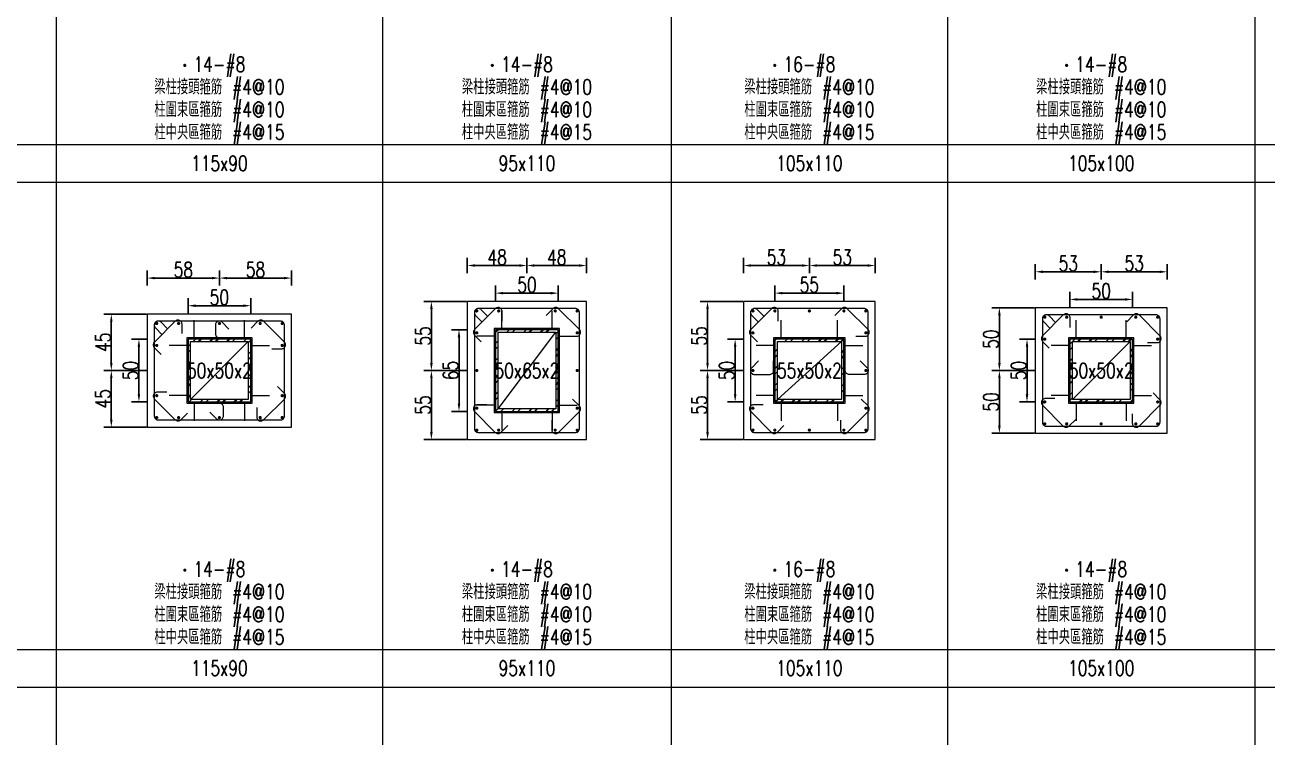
# Model space of a CAD drawing. Header units: millimetres. Extents: x 0 to 3905, y 0 to 8880.
# Drawn here: x 1935 to 2925, y 7196 to 7763 of the extents above; entities that cross this region are included whole.
import ezdxf
from ezdxf.enums import TextEntityAlignment as Align

# ---------------------------------------------------------------- set-up
doc = ezdxf.new("R2010")
doc.units = ezdxf.units.MM
doc.layers.get('DEFPOINTS').update_dxf_attribs({"color": 3})
for name, color, linetype in [('Hatch線', 6, 'Continuous'), ('主筋斷面', 2, 'Continuous'), ('文字-主筋根數', 7, 'Continuous'), ('文字-剪力筋 中央區', 7, 'Continuous'), ('文字-剪力筋-BC', 7, 'Continuous'), ('文字-剪力筋-圍束區', 7, 'Continuous'), ('文字-斷面尺寸', 7, 'Continuous'), ('文字-輔助字', 7, 'Continuous'), ('柱斷面線', 4, 'Continuous'), ('標註字', 4, 'Continuous'), ('箍筋線', 1, 'Continuous'), ('網格線', 7, 'Continuous'), ('鋼柱', 11, 'Continuous')]:
    doc.layers.add(name, color=color, linetype=linetype)
doc.styles.add('note', font='txt.shx', dxfattribs={"width": 0.75, "height": 12})
doc.styles.add('txt', font='txt.shx', dxfattribs={"height": 0.2, "bigfont": 'chineset.shx'})
doc.dimstyles.new('RCAD_DIM', dxfattribs={"dimtxt": 12, "dimasz": 6, "dimexe": 6, "dimexo": 0.625, "dimtad": 1, "dimdec": 0, "dimdsep": 46, "dimtxsty": 'note', "dimcen": 2.5, "dimclrd": 256, "dimclre": 256, "dimclrt": 256, "dimadec": 0, "dimazin": 0, "dimtfac": 1, "dimtmove": 0, "dimatfit": 3, "dimfxl": 0, "dimtolj": 1, "dimarcsym": 0})

# ---------------------------------------------------------------- blocks, each defined once
blk = doc.blocks.new('*D1182')
at = {"layer": 'DEFPOINTS', "color": 0}
for p in [(2065, 7533), (2115, 7539.625), (2115, 7533)]:
    blk.add_point(p, dxfattribs=at)
at = {"layer": '標註字', "lineweight": -2}
for p, q in [((2065, 7533.625), (2065, 7545.625)), ((2115, 7533.625), (2115, 7545.625)), ((2071, 7539.625), (2109, 7539.625))]:
    blk.add_line(p, q, dxfattribs=at)
at = {"layer": '標註字'}
for points in [[(2071, 7540.625), (2071, 7538.625), (2065, 7539.625)], [(2109, 7538.625), (2109, 7540.625), (2115, 7539.625)]]:
    blk.add_solid(points, dxfattribs=at)
at = {"layer": '標註字', "insert": (2090, 7546.25), "char_height": 12, "attachment_point": 5, "style": 'note'}
blk.add_mtext('\\A1;50', dxfattribs=at)
blk = doc.blocks.new('*D1183')
at = {"layer": 'DEFPOINTS', "color": 0}
for p in [(2025.875, 7513), (2032.5, 7513), (2032.5, 7463)]:
    blk.add_point(p, dxfattribs=at)
at = {"layer": '標註字', "lineweight": -2}
for p, q in [((2031.875, 7513), (2019.875, 7513)), ((2025.875, 7469), (2025.875, 7507)), ((2031.875, 7463), (2019.875, 7463))]:
    blk.add_line(p, q, dxfattribs=at)
at = {"layer": '標註字'}
for points in [[(2026.875, 7507), (2024.875, 7507), (2025.875, 7513)], [(2024.875, 7469), (2026.875, 7469), (2025.875, 7463)]]:
    blk.add_solid(points, dxfattribs=at)
at = {"layer": '標註字', "insert": (2019.25, 7488), "char_height": 12, "attachment_point": 5, "rotation": 90, "style": 'note'}
blk.add_mtext('\\A1;50', dxfattribs=at)
blk = doc.blocks.new('*D1184')
at = {"layer": 'DEFPOINTS', "color": 0}
for p in [(2090, 7561.625), (2032.5, 7555), (2090, 7555)]:
    blk.add_point(p, dxfattribs=at)
at = {"layer": '標註字', "lineweight": -2}
for p, q in [((2032.5, 7555.625), (2032.5, 7567.625)), ((2038.5, 7561.625), (2084, 7561.625)), ((2090, 7555.625), (2090, 7567.625))]:
    blk.add_line(p, q, dxfattribs=at)
at = {"layer": '標註字'}
for points in [[(2038.5, 7562.625), (2038.5, 7560.625), (2032.5, 7561.625)], [(2084, 7560.625), (2084, 7562.625), (2090, 7561.625)]]:
    blk.add_solid(points, dxfattribs=at)
at = {"layer": '標註字', "insert": (2061.25, 7568.25), "char_height": 12, "attachment_point": 5, "style": 'note'}
blk.add_mtext('\\A1;58', dxfattribs=at)
blk = doc.blocks.new('*D1185')
at = {"layer": 'DEFPOINTS', "color": 0}
for p in [(2147.5, 7561.625), (2090, 7555), (2147.5, 7555)]:
    blk.add_point(p, dxfattribs=at)
at = {"layer": '標註字', "lineweight": -2}
for p, q in [((2090, 7555.625), (2090, 7567.625)), ((2096, 7561.625), (2141.5, 7561.625)), ((2147.5, 7555.625), (2147.5, 7567.625))]:
    blk.add_line(p, q, dxfattribs=at)
at = {"layer": '標註字'}
for points in [[(2096, 7562.625), (2096, 7560.625), (2090, 7561.625)], [(2141.5, 7560.625), (2141.5, 7562.625), (2147.5, 7561.625)]]:
    blk.add_solid(points, dxfattribs=at)
at = {"layer": '標註字', "insert": (2118.75, 7568.25), "char_height": 12, "attachment_point": 5, "style": 'note'}
blk.add_mtext('\\A1;58', dxfattribs=at)
blk = doc.blocks.new('*D1186')
at = {"layer": 'DEFPOINTS', "color": 0}
for p in [(2003.875, 7488), (2032.5, 7488), (2032.5, 7443)]:
    blk.add_point(p, dxfattribs=at)
at = {"layer": '標註字', "lineweight": -2}
for p, q in [((2031.875, 7488), (1997.875, 7488)), ((2003.875, 7449), (2003.875, 7482)), ((2031.875, 7443), (1997.875, 7443))]:
    blk.add_line(p, q, dxfattribs=at)
at = {"layer": '標註字'}
for points in [[(2004.875, 7482), (2002.875, 7482), (2003.875, 7488)], [(2002.875, 7449), (2004.875, 7449), (2003.875, 7443)]]:
    blk.add_solid(points, dxfattribs=at)
at = {"layer": '標註字', "insert": (1997.25, 7465.5), "char_height": 12, "attachment_point": 5, "rotation": 90, "style": 'note'}
blk.add_mtext('\\A1;45', dxfattribs=at)
blk = doc.blocks.new('*D1187')
at = {"layer": 'DEFPOINTS', "color": 0}
for p in [(2003.875, 7533), (2032.5, 7533), (2032.5, 7488)]:
    blk.add_point(p, dxfattribs=at)
at = {"layer": '標註字', "lineweight": -2}
for p, q in [((2031.875, 7533), (1997.875, 7533)), ((2003.875, 7494), (2003.875, 7527)), ((2031.875, 7488), (1997.875, 7488))]:
    blk.add_line(p, q, dxfattribs=at)
at = {"layer": '標註字'}
for points in [[(2004.875, 7527), (2002.875, 7527), (2003.875, 7533)], [(2002.875, 7494), (2004.875, 7494), (2003.875, 7488)]]:
    blk.add_solid(points, dxfattribs=at)
at = {"layer": '標註字', "insert": (1997.25, 7510.5), "char_height": 12, "attachment_point": 5, "rotation": 90, "style": 'note'}
blk.add_mtext('\\A1;45', dxfattribs=at)
blk = doc.blocks.new('Circle_Filled')
at = {"const_width": 0.5}
blk.add_lwpolyline([(-0.25, 0, 1), (0.25, 0, 1)], format="xyb", close=True, dxfattribs=at)
blk = doc.blocks.new('*D1314')
at = {"layer": 'DEFPOINTS', "color": 0}
for p in [(2310, 7543), (2360, 7549.625), (2360, 7543)]:
    blk.add_point(p, dxfattribs=at)
at = {"layer": '標註字', "lineweight": -2}
for p, q in [((2310, 7543.625), (2310, 7555.625)), ((2360, 7543.625), (2360, 7555.625)), ((2316, 7549.625), (2354, 7549.625))]:
    blk.add_line(p, q, dxfattribs=at)
at = {"layer": '標註字'}
for points in [[(2316, 7550.625), (2316, 7548.625), (2310, 7549.625)], [(2354, 7548.625), (2354, 7550.625), (2360, 7549.625)]]:
    blk.add_solid(points, dxfattribs=at)
at = {"layer": '標註字', "insert": (2335, 7556.25), "char_height": 12, "attachment_point": 5, "style": 'note'}
blk.add_mtext('\\A1;50', dxfattribs=at)
blk = doc.blocks.new('*D1315')
at = {"layer": 'DEFPOINTS', "color": 0}
for p in [(2280.875, 7520.5), (2287.5, 7520.5), (2287.5, 7455.5)]:
    blk.add_point(p, dxfattribs=at)
at = {"layer": '標註字', "lineweight": -2}
for p, q in [((2286.875, 7520.5), (2274.875, 7520.5)), ((2280.875, 7461.5), (2280.875, 7514.5)), ((2286.875, 7455.5), (2274.875, 7455.5))]:
    blk.add_line(p, q, dxfattribs=at)
at = {"layer": '標註字'}
for points in [[(2281.875, 7514.5), (2279.875, 7514.5), (2280.875, 7520.5)], [(2279.875, 7461.5), (2281.875, 7461.5), (2280.875, 7455.5)]]:
    blk.add_solid(points, dxfattribs=at)
at = {"layer": '標註字', "insert": (2274.25, 7488), "char_height": 12, "attachment_point": 5, "rotation": 90, "style": 'note'}
blk.add_mtext('\\A1;65', dxfattribs=at)
blk = doc.blocks.new('*D1316')
at = {"layer": 'DEFPOINTS', "color": 0}
for p in [(2335, 7571.625), (2287.5, 7565), (2335, 7565)]:
    blk.add_point(p, dxfattribs=at)
at = {"layer": '標註字', "lineweight": -2}
for p, q in [((2287.5, 7565.625), (2287.5, 7577.625)), ((2293.5, 7571.625), (2329, 7571.625)), ((2335, 7565.625), (2335, 7577.625))]:
    blk.add_line(p, q, dxfattribs=at)
at = {"layer": '標註字'}
for points in [[(2293.5, 7572.625), (2293.5, 7570.625), (2287.5, 7571.625)], [(2329, 7570.625), (2329, 7572.625), (2335, 7571.625)]]:
    blk.add_solid(points, dxfattribs=at)
at = {"layer": '標註字', "insert": (2311.25, 7578.25), "char_height": 12, "attachment_point": 5, "style": 'note'}
blk.add_mtext('\\A1;48', dxfattribs=at)
blk = doc.blocks.new('*D1317')
at = {"layer": 'DEFPOINTS', "color": 0}
for p in [(2382.5, 7571.625), (2335, 7565), (2382.5, 7565)]:
    blk.add_point(p, dxfattribs=at)
at = {"layer": '標註字', "lineweight": -2}
for p, q in [((2335, 7565.625), (2335, 7577.625)), ((2341, 7571.625), (2376.5, 7571.625)), ((2382.5, 7565.625), (2382.5, 7577.625))]:
    blk.add_line(p, q, dxfattribs=at)
at = {"layer": '標註字'}
for points in [[(2341, 7572.625), (2341, 7570.625), (2335, 7571.625)], [(2376.5, 7570.625), (2376.5, 7572.625), (2382.5, 7571.625)]]:
    blk.add_solid(points, dxfattribs=at)
at = {"layer": '標註字', "insert": (2358.75, 7578.25), "char_height": 12, "attachment_point": 5, "style": 'note'}
blk.add_mtext('\\A1;48', dxfattribs=at)
blk = doc.blocks.new('*D1318')
at = {"layer": 'DEFPOINTS', "color": 0}
for p in [(2258.875, 7488), (2287.5, 7488), (2287.5, 7433)]:
    blk.add_point(p, dxfattribs=at)
at = {"layer": '標註字', "lineweight": -2}
for p, q in [((2286.875, 7488), (2252.875, 7488)), ((2258.875, 7439), (2258.875, 7482)), ((2286.875, 7433), (2252.875, 7433))]:
    blk.add_line(p, q, dxfattribs=at)
at = {"layer": '標註字'}
for points in [[(2259.875, 7482), (2257.875, 7482), (2258.875, 7488)], [(2257.875, 7439), (2259.875, 7439), (2258.875, 7433)]]:
    blk.add_solid(points, dxfattribs=at)
at = {"layer": '標註字', "insert": (2252.25, 7460.5), "char_height": 12, "attachment_point": 5, "rotation": 90, "style": 'note'}
blk.add_mtext('\\A1;55', dxfattribs=at)
blk = doc.blocks.new('*D1319')
at = {"layer": 'DEFPOINTS', "color": 0}
for p in [(2258.875, 7543), (2287.5, 7543), (2287.5, 7488)]:
    blk.add_point(p, dxfattribs=at)
at = {"layer": '標註字', "lineweight": -2}
for p, q in [((2286.875, 7543), (2252.875, 7543)), ((2258.875, 7494), (2258.875, 7537)), ((2286.875, 7488), (2252.875, 7488))]:
    blk.add_line(p, q, dxfattribs=at)
at = {"layer": '標註字'}
for points in [[(2259.875, 7537), (2257.875, 7537), (2258.875, 7543)], [(2257.875, 7494), (2259.875, 7494), (2258.875, 7488)]]:
    blk.add_solid(points, dxfattribs=at)
at = {"layer": '標註字', "insert": (2252.25, 7515.5), "char_height": 12, "attachment_point": 5, "rotation": 90, "style": 'note'}
blk.add_mtext('\\A1;55', dxfattribs=at)
blk = doc.blocks.new('*D1446')
at = {"layer": 'DEFPOINTS', "color": 0}
for p in [(2532.5, 7543), (2587.5, 7549.625), (2587.5, 7543)]:
    blk.add_point(p, dxfattribs=at)
at = {"layer": '標註字', "lineweight": -2}
for p, q in [((2532.5, 7543.625), (2532.5, 7555.625)), ((2587.5, 7543.625), (2587.5, 7555.625)), ((2538.5, 7549.625), (2581.5, 7549.625))]:
    blk.add_line(p, q, dxfattribs=at)
at = {"layer": '標註字'}
for points in [[(2538.5, 7550.625), (2538.5, 7548.625), (2532.5, 7549.625)], [(2581.5, 7548.625), (2581.5, 7550.625), (2587.5, 7549.625)]]:
    blk.add_solid(points, dxfattribs=at)
at = {"layer": '標註字', "insert": (2560, 7556.25), "char_height": 12, "attachment_point": 5, "style": 'note'}
blk.add_mtext('\\A1;55', dxfattribs=at)
blk = doc.blocks.new('*D1447')
at = {"layer": 'DEFPOINTS', "color": 0}
for p in [(2500.875, 7513), (2507.5, 7513), (2507.5, 7463)]:
    blk.add_point(p, dxfattribs=at)
at = {"layer": '標註字', "lineweight": -2}
for p, q in [((2506.875, 7513), (2494.875, 7513)), ((2500.875, 7469), (2500.875, 7507)), ((2506.875, 7463), (2494.875, 7463))]:
    blk.add_line(p, q, dxfattribs=at)
at = {"layer": '標註字'}
for points in [[(2501.875, 7507), (2499.875, 7507), (2500.875, 7513)], [(2499.875, 7469), (2501.875, 7469), (2500.875, 7463)]]:
    blk.add_solid(points, dxfattribs=at)
at = {"layer": '標註字', "insert": (2494.25, 7488), "char_height": 12, "attachment_point": 5, "rotation": 90, "style": 'note'}
blk.add_mtext('\\A1;50', dxfattribs=at)
blk = doc.blocks.new('*D1448')
at = {"layer": 'DEFPOINTS', "color": 0}
for p in [(2560, 7571.625), (2507.5, 7565), (2560, 7565)]:
    blk.add_point(p, dxfattribs=at)
at = {"layer": '標註字', "lineweight": -2}
for p, q in [((2507.5, 7565.625), (2507.5, 7577.625)), ((2513.5, 7571.625), (2554, 7571.625)), ((2560, 7565.625), (2560, 7577.625))]:
    blk.add_line(p, q, dxfattribs=at)
at = {"layer": '標註字'}
for points in [[(2513.5, 7572.625), (2513.5, 7570.625), (2507.5, 7571.625)], [(2554, 7570.625), (2554, 7572.625), (2560, 7571.625)]]:
    blk.add_solid(points, dxfattribs=at)
at = {"layer": '標註字', "insert": (2533.75, 7578.25), "char_height": 12, "attachment_point": 5, "style": 'note'}
blk.add_mtext('\\A1;53', dxfattribs=at)
blk = doc.blocks.new('*D1449')
at = {"layer": 'DEFPOINTS', "color": 0}
for p in [(2612.5, 7571.625), (2560, 7565), (2612.5, 7565)]:
    blk.add_point(p, dxfattribs=at)
at = {"layer": '標註字', "lineweight": -2}
for p, q in [((2560, 7565.625), (2560, 7577.625)), ((2566, 7571.625), (2606.5, 7571.625)), ((2612.5, 7565.625), (2612.5, 7577.625))]:
    blk.add_line(p, q, dxfattribs=at)
at = {"layer": '標註字'}
for points in [[(2566, 7572.625), (2566, 7570.625), (2560, 7571.625)], [(2606.5, 7570.625), (2606.5, 7572.625), (2612.5, 7571.625)]]:
    blk.add_solid(points, dxfattribs=at)
at = {"layer": '標註字', "insert": (2586.25, 7578.25), "char_height": 12, "attachment_point": 5, "style": 'note'}
blk.add_mtext('\\A1;53', dxfattribs=at)
blk = doc.blocks.new('*D1450')
at = {"layer": 'DEFPOINTS', "color": 0}
for p in [(2478.875, 7488), (2507.5, 7488), (2507.5, 7433)]:
    blk.add_point(p, dxfattribs=at)
at = {"layer": '標註字', "lineweight": -2}
for p, q in [((2506.875, 7488), (2472.875, 7488)), ((2478.875, 7439), (2478.875, 7482)), ((2506.875, 7433), (2472.875, 7433))]:
    blk.add_line(p, q, dxfattribs=at)
at = {"layer": '標註字'}
for points in [[(2479.875, 7482), (2477.875, 7482), (2478.875, 7488)], [(2477.875, 7439), (2479.875, 7439), (2478.875, 7433)]]:
    blk.add_solid(points, dxfattribs=at)
at = {"layer": '標註字', "insert": (2472.25, 7460.5), "char_height": 12, "attachment_point": 5, "rotation": 90, "style": 'note'}
blk.add_mtext('\\A1;55', dxfattribs=at)
blk = doc.blocks.new('*D1451')
at = {"layer": 'DEFPOINTS', "color": 0}
for p in [(2478.875, 7543), (2507.5, 7543), (2507.5, 7488)]:
    blk.add_point(p, dxfattribs=at)
at = {"layer": '標註字', "lineweight": -2}
for p, q in [((2506.875, 7543), (2472.875, 7543)), ((2478.875, 7494), (2478.875, 7537)), ((2506.875, 7488), (2472.875, 7488))]:
    blk.add_line(p, q, dxfattribs=at)
at = {"layer": '標註字'}
for points in [[(2479.875, 7537), (2477.875, 7537), (2478.875, 7543)], [(2477.875, 7494), (2479.875, 7494), (2478.875, 7488)]]:
    blk.add_solid(points, dxfattribs=at)
at = {"layer": '標註字', "insert": (2472.25, 7515.5), "char_height": 12, "attachment_point": 5, "rotation": 90, "style": 'note'}
blk.add_mtext('\\A1;55', dxfattribs=at)
blk = doc.blocks.new('*D1578')
at = {"layer": 'DEFPOINTS', "color": 0}
for p in [(2817.5, 7544.625), (2767.5, 7538), (2817.5, 7538)]:
    blk.add_point(p, dxfattribs=at)
at = {"layer": '標註字', "lineweight": -2}
for p, q in [((2767.5, 7538.625), (2767.5, 7550.625)), ((2773.5, 7544.625), (2811.5, 7544.625)), ((2817.5, 7538.625), (2817.5, 7550.625))]:
    blk.add_line(p, q, dxfattribs=at)
at = {"layer": '標註字'}
for points in [[(2773.5, 7545.625), (2773.5, 7543.625), (2767.5, 7544.625)], [(2811.5, 7543.625), (2811.5, 7545.625), (2817.5, 7544.625)]]:
    blk.add_solid(points, dxfattribs=at)
at = {"layer": '標註字', "insert": (2792.5, 7551.25), "char_height": 12, "attachment_point": 5, "style": 'note'}
blk.add_mtext('\\A1;50', dxfattribs=at)
blk = doc.blocks.new('*D1579')
at = {"layer": 'DEFPOINTS', "color": 0}
for p in [(2733.375, 7513), (2740, 7513), (2740, 7463)]:
    blk.add_point(p, dxfattribs=at)
at = {"layer": '標註字', "lineweight": -2}
for p, q in [((2739.375, 7513), (2727.375, 7513)), ((2733.375, 7469), (2733.375, 7507)), ((2739.375, 7463), (2727.375, 7463))]:
    blk.add_line(p, q, dxfattribs=at)
at = {"layer": '標註字'}
for points in [[(2734.375, 7507), (2732.375, 7507), (2733.375, 7513)], [(2732.375, 7469), (2734.375, 7469), (2733.375, 7463)]]:
    blk.add_solid(points, dxfattribs=at)
at = {"layer": '標註字', "insert": (2726.75, 7488), "char_height": 12, "attachment_point": 5, "rotation": 90, "style": 'note'}
blk.add_mtext('\\A1;50', dxfattribs=at)
blk = doc.blocks.new('*D1580')
at = {"layer": 'DEFPOINTS', "color": 0}
for p in [(2792.5, 7566.625), (2740, 7560), (2792.5, 7560)]:
    blk.add_point(p, dxfattribs=at)
at = {"layer": '標註字', "lineweight": -2}
for p, q in [((2740, 7560.625), (2740, 7572.625)), ((2792.5, 7560.625), (2792.5, 7572.625)), ((2746, 7566.625), (2786.5, 7566.625))]:
    blk.add_line(p, q, dxfattribs=at)
at = {"layer": '標註字'}
for points in [[(2746, 7567.625), (2746, 7565.625), (2740, 7566.625)], [(2786.5, 7565.625), (2786.5, 7567.625), (2792.5, 7566.625)]]:
    blk.add_solid(points, dxfattribs=at)
at = {"layer": '標註字', "insert": (2766.25, 7573.25), "char_height": 12, "attachment_point": 5, "style": 'note'}
blk.add_mtext('\\A1;53', dxfattribs=at)
blk = doc.blocks.new('*D1581')
at = {"layer": 'DEFPOINTS', "color": 0}
for p in [(2845, 7566.625), (2792.5, 7560), (2845, 7560)]:
    blk.add_point(p, dxfattribs=at)
at = {"layer": '標註字', "lineweight": -2}
for p, q in [((2792.5, 7560.625), (2792.5, 7572.625)), ((2845, 7560.625), (2845, 7572.625)), ((2798.5, 7566.625), (2839, 7566.625))]:
    blk.add_line(p, q, dxfattribs=at)
at = {"layer": '標註字'}
for points in [[(2798.5, 7567.625), (2798.5, 7565.625), (2792.5, 7566.625)], [(2839, 7565.625), (2839, 7567.625), (2845, 7566.625)]]:
    blk.add_solid(points, dxfattribs=at)
at = {"layer": '標註字', "insert": (2818.75, 7573.25), "char_height": 12, "attachment_point": 5, "style": 'note'}
blk.add_mtext('\\A1;53', dxfattribs=at)
blk = doc.blocks.new('*D1582')
at = {"layer": 'DEFPOINTS', "color": 0}
for p in [(2711.375, 7488), (2740, 7488), (2740, 7438)]:
    blk.add_point(p, dxfattribs=at)
at = {"layer": '標註字', "lineweight": -2}
for p, q in [((2739.375, 7488), (2705.375, 7488)), ((2711.375, 7444), (2711.375, 7482)), ((2739.375, 7438), (2705.375, 7438))]:
    blk.add_line(p, q, dxfattribs=at)
at = {"layer": '標註字'}
for points in [[(2712.375, 7482), (2710.375, 7482), (2711.375, 7488)], [(2710.375, 7444), (2712.375, 7444), (2711.375, 7438)]]:
    blk.add_solid(points, dxfattribs=at)
at = {"layer": '標註字', "insert": (2704.75, 7463), "char_height": 12, "attachment_point": 5, "rotation": 90, "style": 'note'}
blk.add_mtext('\\A1;50', dxfattribs=at)
blk = doc.blocks.new('*D1583')
at = {"layer": 'DEFPOINTS', "color": 0}
for p in [(2711.375, 7538), (2740, 7538), (2740, 7488)]:
    blk.add_point(p, dxfattribs=at)
at = {"layer": '標註字', "lineweight": -2}
for p, q in [((2739.375, 7538), (2705.375, 7538)), ((2711.375, 7494), (2711.375, 7532)), ((2739.375, 7488), (2705.375, 7488))]:
    blk.add_line(p, q, dxfattribs=at)
at = {"layer": '標註字'}
for points in [[(2712.375, 7532), (2710.375, 7532), (2711.375, 7538)], [(2710.375, 7494), (2712.375, 7494), (2711.375, 7488)]]:
    blk.add_solid(points, dxfattribs=at)
at = {"layer": '標註字', "insert": (2704.75, 7513), "char_height": 12, "attachment_point": 5, "rotation": 90, "style": 'note'}
blk.add_mtext('\\A1;50', dxfattribs=at)

msp = doc.modelspace()

# ---------------------------------------------------------------- hatches: boundary and pattern name
at = {"layer": 'Hatch線'}
h = msp.add_hatch(dxfattribs=at)
h.set_pattern_fill('ANSI32', color=256, style=0)
h.paths.add_polyline_path([(2065, 7463), (2115, 7463), (2115, 7513), (2065, 7513)], flags=17)
h.paths.add_polyline_path([(2067, 7465), (2067, 7511), (2113, 7511), (2113, 7465)])
h = msp.add_hatch(dxfattribs=at)
h.set_pattern_fill('ANSI32', color=256, style=0)
h.paths.add_polyline_path([(2310, 7455.5), (2360, 7455.5), (2360, 7520.5), (2310, 7520.5)], flags=17)
h.paths.add_polyline_path([(2312, 7457.5), (2312, 7518.5), (2358, 7518.5), (2358, 7457.5)])
h = msp.add_hatch(dxfattribs=at)
h.set_pattern_fill('ANSI32', color=256, style=0)
h.paths.add_polyline_path([(2532.5, 7463), (2587.5, 7463), (2587.5, 7513), (2532.5, 7513)], flags=17)
h.paths.add_polyline_path([(2534.5, 7465), (2534.5, 7511), (2585.5, 7511), (2585.5, 7465)])
h = msp.add_hatch(dxfattribs=at)
h.set_pattern_fill('ANSI32', color=256, style=0)
h.paths.add_polyline_path([(2767.5, 7463), (2817.5, 7463), (2817.5, 7513), (2767.5, 7513)], flags=17)
h.paths.add_polyline_path([(2769.5, 7465), (2769.5, 7511), (2815.5, 7511), (2815.5, 7465)])

# ---------------------------------------------------------------- linework, layer by layer
at = {"layer": 'DEFPOINTS', "lineweight": 5}
for points in [[(2315, 7520.5), (2315, 7535.5)], [(2355, 7520.5), (2355, 7535.5)], [(2070, 7513), (2070, 7528)], [(2110, 7513), (2110, 7528)], [(2537.5, 7513), (2537.5, 7528)], [(2582.5, 7513), (2582.5, 7528)], [(2772.5, 7513), (2772.5, 7528)], [(2812.5, 7513), (2812.5, 7528)], [(2065, 7462), (2116, 7462), (2116, 7514), (2064, 7514), (2064, 7462), (2065, 7462)], [(2310, 7515.5), (2295, 7515.5)], [(2310, 7454.5), (2361, 7454.5), (2361, 7521.5), (2309, 7521.5), (2309, 7454.5), (2310, 7454.5)], [(2312, 7457.5), (2358, 7518.5)], [(2360, 7515.5), (2375, 7515.5)], [(2532.5, 7462), (2588.5, 7462), (2588.5, 7514), (2531.5, 7514), (2531.5, 7462), (2532.5, 7462)], [(2767.5, 7462), (2818.5, 7462), (2818.5, 7514), (2766.5, 7514), (2766.5, 7462), (2767.5, 7462)], [(2065, 7508), (2050, 7508)], [(2067, 7465), (2113, 7511)], [(2115, 7508), (2130, 7508)], [(2532.5, 7508), (2517.5, 7508)], [(2534.5, 7465), (2585.5, 7511)], [(2587.5, 7508), (2602.5, 7508)], [(2767.5, 7508), (2752.5, 7508)], [(2769.5, 7465), (2815.5, 7511)], [(2817.5, 7508), (2832.5, 7508)], [(2065, 7468), (2050, 7468)], [(2070, 7463), (2070, 7448)], [(2110, 7463), (2110, 7448)], [(2115, 7468), (2130, 7468)], [(2532.5, 7468), (2517.5, 7468)], [(2537.5, 7463), (2537.5, 7448)], [(2582.5, 7463), (2582.5, 7448)], [(2587.5, 7468), (2602.5, 7468)], [(2767.5, 7468), (2752.5, 7468)], [(2772.5, 7463), (2772.5, 7448)], [(2812.5, 7463), (2812.5, 7448)], [(2817.5, 7468), (2832.5, 7468)], [(2310, 7460.5), (2295, 7460.5)], [(2315, 7455.5), (2315, 7440.5)], [(2355, 7455.5), (2355, 7440.5)], [(2360, 7460.5), (2375, 7460.5)]]:
    msp.add_lwpolyline(points, dxfattribs=at)
at = {"layer": '柱斷面線', "lineweight": 5}
for points in [[(2287.5, 7433), (2382.5, 7433), (2382.5, 7543), (2287.5, 7543), (2287.5, 7433)], [(2507.5, 7433), (2612.5, 7433), (2612.5, 7543), (2507.5, 7543), (2507.5, 7433)], [(2032.5, 7443), (2147.5, 7443), (2147.5, 7533), (2032.5, 7533), (2032.5, 7443)], [(2740, 7438), (2845, 7438), (2845, 7538), (2740, 7538), (2740, 7438)]]:
    msp.add_lwpolyline(points, dxfattribs=at)
at = {"layer": '箍筋線', "lineweight": 5}
for points in [[(2315.23, 7527.39), (2315.23, 7535.01), (2315.18, 7535.54), (2315.05, 7536.06), (2314.83, 7536.55), (2314.53, 7536.99), (2314.17, 7537.38), (2313.74, 7537.7), (2313.27, 7537.94), (2312.76, 7538.11), (2312.23, 7538.18), (2311.7, 7538.17), (2311.17, 7538.06), (2310.67, 7537.87), (2310.21, 7537.6), (2309.81, 7537.26), (2293.24, 7520.69), (2292.89, 7520.27), (2292.61, 7519.79), (2292.42, 7519.27), (2292.33, 7518.73), (2292.33, 7518.17), (2292.42, 7517.63), (2292.61, 7517.11), (2292.89, 7516.63), (2293.24, 7516.2), (2298.63, 7510.82)], [(2303.94, 7531.05), (2298.56, 7536.44), (2298.15, 7536.78), (2297.69, 7537.05), (2297.19, 7537.24), (2296.67, 7537.35), (2296.13, 7537.36), (2295.6, 7537.29), (2295.09, 7537.12), (2294.62, 7536.88), (2294.19, 7536.56), (2293.83, 7536.17), (2293.53, 7535.73), (2293.31, 7535.24), (2293.18, 7534.72), (2293.13, 7534.19), (2293.13, 7441.81), (2293.18, 7441.26), (2293.33, 7440.72), (2293.56, 7440.22), (2293.88, 7439.77), (2294.27, 7439.38), (2294.72, 7439.06), (2295.22, 7438.83), (2295.76, 7438.68), (2296.31, 7438.63), (2373.69, 7438.63), (2374.24, 7438.68), (2374.78, 7438.83), (2375.28, 7439.06), (2375.73, 7439.38), (2376.12, 7439.77), (2376.44, 7440.22), (2376.67, 7440.72), (2376.82, 7441.26), (2376.87, 7441.81), (2376.87, 7534.19), (2376.82, 7534.74), (2376.67, 7535.28), (2376.44, 7535.78), (2376.12, 7536.23), (2375.73, 7536.62), (2375.28, 7536.94), (2374.78, 7537.17), (2374.24, 7537.32), (2373.69, 7537.37), (2296.31, 7537.37), (2295.78, 7537.32), (2295.26, 7537.19), (2294.77, 7536.97), (2294.33, 7536.67), (2293.94, 7536.31), (2293.62, 7535.88), (2293.38, 7535.41), (2293.21, 7534.9), (2293.14, 7534.37), (2293.15, 7533.83), (2293.26, 7533.31), (2293.45, 7532.81), (2293.72, 7532.35), (2294.06, 7531.94), (2299.45, 7526.56)], [(2366.89, 7515.27), (2374.51, 7515.27), (2375.04, 7515.32), (2375.56, 7515.45), (2376.05, 7515.67), (2376.49, 7515.97), (2376.88, 7516.33), (2377.2, 7516.76), (2377.44, 7517.23), (2377.61, 7517.74), (2377.68, 7518.27), (2377.67, 7518.8), (2377.56, 7519.33), (2377.37, 7519.83), (2377.1, 7520.29), (2376.76, 7520.69), (2360.19, 7537.26), (2359.77, 7537.61), (2359.29, 7537.89), (2358.77, 7538.08), (2358.23, 7538.17), (2357.67, 7538.17), (2357.13, 7538.08), (2356.61, 7537.89), (2356.13, 7537.61), (2355.7, 7537.26), (2350.32, 7531.87)], [(2535.23, 7527.39), (2535.23, 7535.01), (2535.18, 7535.54), (2535.05, 7536.06), (2534.83, 7536.55), (2534.53, 7536.99), (2534.17, 7537.38), (2533.74, 7537.7), (2533.27, 7537.94), (2532.76, 7538.11), (2532.23, 7538.18), (2531.7, 7538.17), (2531.17, 7538.06), (2530.67, 7537.87), (2530.21, 7537.6), (2529.81, 7537.26), (2513.24, 7520.69), (2512.89, 7520.27), (2512.61, 7519.79), (2512.42, 7519.27), (2512.33, 7518.73), (2512.33, 7518.17), (2512.42, 7517.63), (2512.61, 7517.11), (2512.89, 7516.63), (2513.24, 7516.2), (2518.63, 7510.82)], [(2523.94, 7531.05), (2518.56, 7536.44), (2518.15, 7536.78), (2517.69, 7537.05), (2517.19, 7537.24), (2516.67, 7537.35), (2516.13, 7537.36), (2515.6, 7537.29), (2515.09, 7537.12), (2514.62, 7536.88), (2514.19, 7536.56), (2513.83, 7536.17), (2513.53, 7535.73), (2513.31, 7535.24), (2513.18, 7534.72), (2513.13, 7534.19), (2513.13, 7441.81), (2513.18, 7441.26), (2513.33, 7440.72), (2513.56, 7440.22), (2513.88, 7439.77), (2514.27, 7439.38), (2514.72, 7439.06), (2515.22, 7438.83), (2515.76, 7438.68), (2516.31, 7438.63), (2603.69, 7438.63), (2604.24, 7438.68), (2604.78, 7438.83), (2605.28, 7439.06), (2605.73, 7439.38), (2606.12, 7439.77), (2606.44, 7440.22), (2606.67, 7440.72), (2606.82, 7441.26), (2606.87, 7441.81), (2606.87, 7534.19), (2606.82, 7534.74), (2606.67, 7535.28), (2606.44, 7535.78), (2606.12, 7536.23), (2605.73, 7536.62), (2605.28, 7536.94), (2604.78, 7537.17), (2604.24, 7537.32), (2603.69, 7537.37), (2516.31, 7537.37), (2515.78, 7537.32), (2515.26, 7537.19), (2514.77, 7536.97), (2514.33, 7536.67), (2513.94, 7536.31), (2513.62, 7535.88), (2513.38, 7535.41), (2513.21, 7534.9), (2513.14, 7534.37), (2513.15, 7533.83), (2513.26, 7533.31), (2513.45, 7532.81), (2513.72, 7532.35), (2514.06, 7531.94), (2519.45, 7526.56)], [(2596.89, 7515.27), (2604.51, 7515.27), (2605.04, 7515.32), (2605.56, 7515.45), (2606.05, 7515.67), (2606.49, 7515.97), (2606.88, 7516.33), (2607.2, 7516.76), (2607.44, 7517.23), (2607.61, 7517.74), (2607.68, 7518.27), (2607.67, 7518.8), (2607.56, 7519.33), (2607.37, 7519.83), (2607.1, 7520.29), (2606.76, 7520.69), (2590.19, 7537.26), (2589.77, 7537.61), (2589.29, 7537.89), (2588.77, 7538.08), (2588.23, 7538.17), (2587.67, 7538.17), (2587.13, 7538.08), (2586.61, 7537.89), (2586.13, 7537.61), (2585.7, 7537.26), (2580.32, 7531.87)], [(2767.73, 7522.39), (2767.73, 7530.01), (2767.68, 7530.54), (2767.55, 7531.06), (2767.33, 7531.55), (2767.03, 7531.99), (2766.67, 7532.38), (2766.24, 7532.7), (2765.77, 7532.94), (2765.26, 7533.11), (2764.73, 7533.18), (2764.2, 7533.17), (2763.67, 7533.06), (2763.17, 7532.87), (2762.71, 7532.6), (2762.31, 7532.26), (2745.74, 7515.69), (2745.39, 7515.27), (2745.11, 7514.79), (2744.92, 7514.27), (2744.83, 7513.73), (2744.83, 7513.17), (2744.92, 7512.63), (2745.11, 7512.11), (2745.39, 7511.63), (2745.74, 7511.2), (2751.13, 7505.82)], [(2756.44, 7526.05), (2751.06, 7531.44), (2750.65, 7531.78), (2750.19, 7532.05), (2749.69, 7532.24), (2749.17, 7532.35), (2748.63, 7532.36), (2748.1, 7532.29), (2747.59, 7532.12), (2747.12, 7531.88), (2746.69, 7531.56), (2746.33, 7531.17), (2746.03, 7530.73), (2745.81, 7530.24), (2745.68, 7529.72), (2745.63, 7529.19), (2745.63, 7446.81), (2745.68, 7446.26), (2745.83, 7445.72), (2746.06, 7445.22), (2746.38, 7444.77), (2746.77, 7444.38), (2747.22, 7444.06), (2747.72, 7443.83), (2748.26, 7443.68), (2748.81, 7443.63), (2836.19, 7443.63), (2836.74, 7443.68), (2837.28, 7443.83), (2837.78, 7444.06), (2838.23, 7444.38), (2838.62, 7444.77), (2838.94, 7445.22), (2839.17, 7445.72), (2839.32, 7446.26), (2839.37, 7446.81), (2839.37, 7529.19), (2839.32, 7529.74), (2839.17, 7530.28), (2838.94, 7530.78), (2838.62, 7531.23), (2838.23, 7531.62), (2837.78, 7531.94), (2837.28, 7532.17), (2836.74, 7532.32), (2836.19, 7532.37), (2748.81, 7532.37), (2748.28, 7532.32), (2747.76, 7532.19), (2747.27, 7531.97), (2746.83, 7531.67), (2746.44, 7531.31), (2746.12, 7530.88), (2745.88, 7530.41), (2745.71, 7529.9), (2745.64, 7529.37), (2745.65, 7528.83), (2745.76, 7528.31), (2745.95, 7527.81), (2746.22, 7527.35), (2746.56, 7526.94), (2751.95, 7521.56)], [(2829.39, 7510.27), (2837.01, 7510.27), (2837.54, 7510.32), (2838.06, 7510.45), (2838.55, 7510.67), (2838.99, 7510.97), (2839.38, 7511.33), (2839.7, 7511.76), (2839.94, 7512.23), (2840.11, 7512.74), (2840.18, 7513.27), (2840.17, 7513.8), (2840.06, 7514.33), (2839.87, 7514.83), (2839.6, 7515.29), (2839.26, 7515.69), (2822.69, 7532.26), (2822.27, 7532.61), (2821.79, 7532.89), (2821.27, 7533.08), (2820.73, 7533.17), (2820.17, 7533.17), (2819.63, 7533.08), (2819.11, 7532.89), (2818.63, 7532.61), (2818.2, 7532.26), (2812.82, 7526.87)], [(2060.23, 7517.39), (2060.23, 7525.01), (2060.18, 7525.54), (2060.05, 7526.06), (2059.83, 7526.55), (2059.53, 7526.99), (2059.17, 7527.38), (2058.74, 7527.7), (2058.27, 7527.94), (2057.76, 7528.11), (2057.23, 7528.18), (2056.7, 7528.17), (2056.17, 7528.06), (2055.67, 7527.87), (2055.21, 7527.6), (2054.81, 7527.26), (2038.24, 7510.69), (2037.89, 7510.27), (2037.61, 7509.79), (2037.42, 7509.27), (2037.33, 7508.73), (2037.33, 7508.17), (2037.42, 7507.63), (2037.61, 7507.11), (2037.89, 7506.63), (2038.24, 7506.2), (2043.63, 7500.82)], [(2048.94, 7521.05), (2043.56, 7526.44), (2043.15, 7526.78), (2042.69, 7527.05), (2042.19, 7527.24), (2041.67, 7527.35), (2041.13, 7527.36), (2040.6, 7527.29), (2040.09, 7527.12), (2039.62, 7526.88), (2039.19, 7526.56), (2038.83, 7526.17), (2038.53, 7525.73), (2038.31, 7525.24), (2038.18, 7524.72), (2038.13, 7524.19), (2038.13, 7451.81), (2038.18, 7451.26), (2038.33, 7450.72), (2038.56, 7450.22), (2038.88, 7449.77), (2039.27, 7449.38), (2039.72, 7449.06), (2040.22, 7448.83), (2040.76, 7448.68), (2041.31, 7448.63), (2138.69, 7448.63), (2139.24, 7448.68), (2139.78, 7448.83), (2140.28, 7449.06), (2140.73, 7449.38), (2141.12, 7449.77), (2141.44, 7450.22), (2141.67, 7450.72), (2141.82, 7451.26), (2141.87, 7451.81), (2141.87, 7524.19), (2141.82, 7524.74), (2141.67, 7525.28), (2141.44, 7525.78), (2141.12, 7526.23), (2140.73, 7526.62), (2140.28, 7526.94), (2139.78, 7527.17), (2139.24, 7527.32), (2138.69, 7527.37), (2041.31, 7527.37), (2040.78, 7527.32), (2040.26, 7527.19), (2039.77, 7526.97), (2039.33, 7526.67), (2038.94, 7526.31), (2038.62, 7525.88), (2038.38, 7525.41), (2038.21, 7524.9), (2038.14, 7524.37), (2038.15, 7523.83), (2038.26, 7523.31), (2038.45, 7522.81), (2038.72, 7522.35), (2039.06, 7521.94), (2044.45, 7516.56)], [(2097.63, 7521.05), (2092.25, 7526.44), (2091.84, 7526.78), (2091.38, 7527.05), (2090.88, 7527.24), (2090.36, 7527.35), (2089.82, 7527.36), (2089.29, 7527.29), (2088.78, 7527.12), (2088.31, 7526.88), (2087.88, 7526.56), (2087.52, 7526.17), (2087.22, 7525.73), (2087, 7525.24), (2086.87, 7524.72), (2086.83, 7524.19), (2086.83, 7517.17), (2086.87, 7516.62), (2087.02, 7516.09), (2087.25, 7515.59), (2087.57, 7515.13), (2087.96, 7514.74), (2088.41, 7514.43), (2088.91, 7514.19), (2089.45, 7514.05), (2090, 7514), (2097.62, 7514)], [(2131.89, 7505.27), (2139.51, 7505.27), (2140.04, 7505.32), (2140.56, 7505.45), (2141.05, 7505.67), (2141.49, 7505.97), (2141.88, 7506.33), (2142.2, 7506.76), (2142.44, 7507.23), (2142.61, 7507.74), (2142.68, 7508.27), (2142.67, 7508.8), (2142.56, 7509.33), (2142.37, 7509.83), (2142.1, 7510.29), (2141.76, 7510.69), (2125.19, 7527.26), (2124.77, 7527.61), (2124.29, 7527.89), (2123.77, 7528.08), (2123.23, 7528.17), (2122.67, 7528.17), (2122.13, 7528.08), (2121.61, 7527.89), (2121.13, 7527.61), (2120.7, 7527.26), (2115.32, 7521.87)], [(2519.45, 7495.63), (2514.06, 7490.25), (2513.72, 7489.84), (2513.45, 7489.38), (2513.26, 7488.88), (2513.15, 7488.36), (2513.14, 7487.82), (2513.21, 7487.29), (2513.38, 7486.78), (2513.62, 7486.31), (2513.94, 7485.88), (2514.33, 7485.52), (2514.77, 7485.22), (2515.26, 7485), (2515.78, 7484.87), (2516.31, 7484.83), (2528.33, 7484.83), (2528.88, 7484.87), (2529.41, 7485.02), (2529.91, 7485.25), (2530.37, 7485.57), (2530.76, 7485.96), (2531.07, 7486.41), (2531.31, 7486.91), (2531.45, 7487.45), (2531.5, 7488), (2531.5, 7495.62)], [(2600.55, 7495.63), (2605.94, 7490.25), (2606.28, 7489.84), (2606.55, 7489.38), (2606.74, 7488.88), (2606.85, 7488.36), (2606.86, 7487.82), (2606.79, 7487.29), (2606.62, 7486.78), (2606.38, 7486.31), (2606.06, 7485.88), (2605.67, 7485.52), (2605.23, 7485.22), (2604.74, 7485), (2604.22, 7484.87), (2603.69, 7484.83), (2591.67, 7484.83), (2591.12, 7484.87), (2590.59, 7485.02), (2590.09, 7485.25), (2589.63, 7485.57), (2589.24, 7485.96), (2588.93, 7486.41), (2588.69, 7486.91), (2588.55, 7487.45), (2588.5, 7488), (2588.5, 7495.62)], [(2119.77, 7458.61), (2119.77, 7450.99), (2119.82, 7450.46), (2119.95, 7449.94), (2120.17, 7449.45), (2120.47, 7449.01), (2120.83, 7448.62), (2121.26, 7448.3), (2121.73, 7448.06), (2122.24, 7447.89), (2122.77, 7447.82), (2123.3, 7447.83), (2123.83, 7447.94), (2124.33, 7448.13), (2124.79, 7448.4), (2125.19, 7448.74), (2141.76, 7465.31), (2142.11, 7465.73), (2142.39, 7466.21), (2142.58, 7466.73), (2142.67, 7467.27), (2142.67, 7467.83), (2142.58, 7468.37), (2142.39, 7468.89), (2142.11, 7469.37), (2141.76, 7469.8), (2136.37, 7475.18)], [(2048.11, 7470.73), (2040.49, 7470.73), (2039.96, 7470.68), (2039.44, 7470.55), (2038.95, 7470.33), (2038.51, 7470.03), (2038.12, 7469.67), (2037.8, 7469.24), (2037.56, 7468.77), (2037.39, 7468.26), (2037.32, 7467.73), (2037.33, 7467.2), (2037.44, 7466.67), (2037.63, 7466.17), (2037.9, 7465.71), (2038.24, 7465.31), (2054.81, 7448.74), (2055.23, 7448.39), (2055.71, 7448.11), (2056.23, 7447.92), (2056.77, 7447.83), (2057.33, 7447.83), (2057.87, 7447.92), (2058.39, 7448.11), (2058.87, 7448.39), (2059.3, 7448.74), (2064.68, 7454.13)], [(2354.77, 7448.61), (2354.77, 7440.99), (2354.82, 7440.46), (2354.95, 7439.94), (2355.17, 7439.45), (2355.47, 7439.01), (2355.83, 7438.62), (2356.26, 7438.3), (2356.73, 7438.06), (2357.24, 7437.89), (2357.77, 7437.82), (2358.3, 7437.83), (2358.83, 7437.94), (2359.33, 7438.13), (2359.79, 7438.4), (2360.19, 7438.74), (2376.76, 7455.31), (2377.11, 7455.73), (2377.39, 7456.21), (2377.58, 7456.73), (2377.67, 7457.27), (2377.67, 7457.83), (2377.58, 7458.37), (2377.39, 7458.89), (2377.11, 7459.37), (2376.76, 7459.8), (2371.37, 7465.18)], [(2584.77, 7448.61), (2584.77, 7440.99), (2584.82, 7440.46), (2584.95, 7439.94), (2585.17, 7439.45), (2585.47, 7439.01), (2585.83, 7438.62), (2586.26, 7438.3), (2586.73, 7438.06), (2587.24, 7437.89), (2587.77, 7437.82), (2588.3, 7437.83), (2588.83, 7437.94), (2589.33, 7438.13), (2589.79, 7438.4), (2590.19, 7438.74), (2606.76, 7455.31), (2607.11, 7455.73), (2607.39, 7456.21), (2607.58, 7456.73), (2607.67, 7457.27), (2607.67, 7457.83), (2607.58, 7458.37), (2607.39, 7458.89), (2607.11, 7459.37), (2606.76, 7459.8), (2601.37, 7465.18)], [(2755.61, 7465.73), (2747.99, 7465.73), (2747.46, 7465.68), (2746.94, 7465.55), (2746.45, 7465.33), (2746.01, 7465.03), (2745.62, 7464.67), (2745.3, 7464.24), (2745.06, 7463.77), (2744.89, 7463.26), (2744.82, 7462.73), (2744.83, 7462.2), (2744.94, 7461.67), (2745.13, 7461.17), (2745.4, 7460.71), (2745.74, 7460.31), (2762.31, 7443.74), (2762.73, 7443.39), (2763.21, 7443.11), (2763.73, 7442.92), (2764.27, 7442.83), (2764.83, 7442.83), (2765.37, 7442.92), (2765.89, 7443.11), (2766.37, 7443.39), (2766.8, 7443.74), (2772.18, 7449.13)], [(2817.27, 7453.61), (2817.27, 7445.99), (2817.32, 7445.46), (2817.45, 7444.94), (2817.67, 7444.45), (2817.97, 7444.01), (2818.33, 7443.62), (2818.76, 7443.3), (2819.23, 7443.06), (2819.74, 7442.89), (2820.27, 7442.82), (2820.8, 7442.83), (2821.33, 7442.94), (2821.83, 7443.13), (2822.29, 7443.4), (2822.69, 7443.74), (2839.26, 7460.31), (2839.61, 7460.73), (2839.89, 7461.21), (2840.08, 7461.73), (2840.17, 7462.27), (2840.17, 7462.83), (2840.08, 7463.37), (2839.89, 7463.89), (2839.61, 7464.37), (2839.26, 7464.8), (2833.87, 7470.18)], [(2082.37, 7454.95), (2087.75, 7449.56), (2088.16, 7449.22), (2088.62, 7448.95), (2089.12, 7448.76), (2089.64, 7448.65), (2090.18, 7448.64), (2090.71, 7448.71), (2091.22, 7448.88), (2091.69, 7449.12), (2092.12, 7449.44), (2092.48, 7449.83), (2092.78, 7450.27), (2093, 7450.76), (2093.13, 7451.28), (2093.17, 7451.81), (2093.17, 7458.83), (2093.13, 7459.38), (2092.98, 7459.91), (2092.75, 7460.41), (2092.43, 7460.87), (2092.04, 7461.26), (2091.59, 7461.57), (2091.09, 7461.81), (2090.55, 7461.95), (2090, 7462), (2082.38, 7462)], [(2303.11, 7460.73), (2295.49, 7460.73), (2294.96, 7460.68), (2294.44, 7460.55), (2293.95, 7460.33), (2293.51, 7460.03), (2293.12, 7459.67), (2292.8, 7459.24), (2292.56, 7458.77), (2292.39, 7458.26), (2292.32, 7457.73), (2292.33, 7457.2), (2292.44, 7456.67), (2292.63, 7456.17), (2292.9, 7455.71), (2293.24, 7455.31), (2309.81, 7438.74), (2310.23, 7438.39), (2310.71, 7438.11), (2311.23, 7437.92), (2311.77, 7437.83), (2312.33, 7437.83), (2312.87, 7437.92), (2313.39, 7438.11), (2313.87, 7438.39), (2314.3, 7438.74), (2319.68, 7444.13)], [(2523.11, 7460.73), (2515.49, 7460.73), (2514.96, 7460.68), (2514.44, 7460.55), (2513.95, 7460.33), (2513.51, 7460.03), (2513.12, 7459.67), (2512.8, 7459.24), (2512.56, 7458.77), (2512.39, 7458.26), (2512.32, 7457.73), (2512.33, 7457.2), (2512.44, 7456.67), (2512.63, 7456.17), (2512.9, 7455.71), (2513.24, 7455.31), (2529.81, 7438.74), (2530.23, 7438.39), (2530.71, 7438.11), (2531.23, 7437.92), (2531.77, 7437.83), (2532.33, 7437.83), (2532.87, 7437.92), (2533.39, 7438.11), (2533.87, 7438.39), (2534.3, 7438.74), (2539.68, 7444.13)]]:
    msp.add_lwpolyline(points, dxfattribs=at)
at = {"layer": '網格線', "lineweight": 5}
for points in [[(1960, 8040), (1960, 7668)], [(2220, 8040), (2220, 7668)], [(2450, 8040), (2450, 7668)], [(2670, 8040), (2670, 7668)], [(2915, 8040), (2915, 7668)], [(1680, 7668), (1960, 7668)], [(1960, 7668), (2220, 7668)], [(1960, 7668), (1960, 7638)], [(2220, 7668), (2450, 7668)], [(2220, 7668), (2220, 7638)], [(2450, 7668), (2670, 7668)], [(2450, 7668), (2450, 7638)], [(2670, 7668), (2915, 7668)], [(2670, 7668), (2670, 7638)], [(2915, 7668), (3125, 7668)], [(2915, 7668), (2915, 7638)], [(1680, 7638), (1960, 7638)], [(1960, 7638), (2220, 7638)], [(1960, 7638), (1960, 7266)], [(2220, 7638), (2450, 7638)], [(2220, 7638), (2220, 7266)], [(2450, 7638), (2670, 7638)], [(2450, 7638), (2450, 7266)], [(2670, 7638), (2915, 7638)], [(2670, 7638), (2670, 7266)], [(2915, 7638), (3125, 7638)], [(2915, 7638), (2915, 7266)], [(1680, 7266), (1960, 7266)], [(1960, 7266), (2220, 7266)], [(1960, 7266), (1960, 7236)], [(2220, 7266), (2450, 7266)], [(2220, 7266), (2220, 7236)], [(2450, 7266), (2670, 7266)], [(2450, 7266), (2450, 7236)], [(2670, 7266), (2915, 7266)], [(2670, 7266), (2670, 7236)], [(2915, 7266), (3125, 7266)], [(2915, 7266), (2915, 7236)], [(1680, 7236), (1960, 7236)], [(1960, 7236), (2220, 7236)], [(1960, 7236), (1960, 6864)], [(2220, 7236), (2450, 7236)], [(2220, 7236), (2220, 6864)], [(2450, 7236), (2670, 7236)], [(2450, 7236), (2450, 6864)], [(2670, 7236), (2915, 7236)], [(2670, 7236), (2670, 6864)], [(2915, 7236), (3125, 7236)], [(2915, 7236), (2915, 6864)]]:
    msp.add_lwpolyline(points, dxfattribs=at)
at = {"layer": '鋼柱', "lineweight": 5}
for points in [[(2065, 7463), (2115, 7463), (2115, 7513), (2065, 7513), (2065, 7463)], [(2310, 7455.5), (2360, 7455.5), (2360, 7520.5), (2310, 7520.5), (2310, 7455.5)], [(2312, 7457.5), (2312, 7518.5), (2358, 7518.5), (2358, 7457.5), (2312, 7457.5)], [(2532.5, 7463), (2587.5, 7463), (2587.5, 7513), (2532.5, 7513), (2532.5, 7463)], [(2767.5, 7463), (2817.5, 7463), (2817.5, 7513), (2767.5, 7513), (2767.5, 7463)], [(2067, 7465), (2067, 7511), (2113, 7511), (2113, 7465), (2067, 7465)], [(2534.5, 7465), (2534.5, 7511), (2585.5, 7511), (2585.5, 7465), (2534.5, 7465)], [(2769.5, 7465), (2769.5, 7511), (2815.5, 7511), (2815.5, 7465), (2769.5, 7465)]]:
    msp.add_lwpolyline(points, dxfattribs=at)

# ---------------------------------------------------------------- block references
at = {"layer": '主筋斷面', "lineweight": 5, "xscale": 2.539999961853027, "yscale": 2.539999961853027}
for p in [(2062.42, 7731), (2307.42, 7731), (2532.42, 7731), (2764.92, 7731), (2295.04, 7535.46), (2312.5, 7535.46), (2357.5, 7535.46), (2374.96, 7535.46), (2515.04, 7535.46), (2532.5, 7535.46), (2560, 7535.46), (2587.5, 7535.46), (2604.96, 7535.46), (2747.54, 7530.46), (2765, 7530.46), (2792.5, 7530.46), (2820, 7530.46), (2837.46, 7530.46), (2040.04, 7525.46), (2057.5, 7525.46), (2090, 7525.46), (2122.5, 7525.46), (2139.96, 7525.46), (2295.04, 7518), (2374.96, 7518), (2515.04, 7518), (2604.96, 7518), (2747.54, 7513), (2837.46, 7513), (2040.04, 7508), (2139.96, 7508), (2295.04, 7488), (2374.96, 7488), (2515.04, 7488), (2604.96, 7488), (2040.04, 7468), (2139.96, 7468), (2747.54, 7463), (2837.46, 7463), (2295.04, 7458), (2374.96, 7458), (2515.04, 7458), (2604.96, 7458), (2040.04, 7450.54), (2057.5, 7450.54), (2090, 7450.54), (2122.5, 7450.54), (2139.96, 7450.54), (2747.54, 7445.54), (2765, 7445.54), (2792.5, 7445.54), (2820, 7445.54), (2837.46, 7445.54), (2295.04, 7440.54), (2312.5, 7440.54), (2357.5, 7440.54), (2374.96, 7440.54), (2515.04, 7440.54), (2532.5, 7440.54), (2560, 7440.54), (2587.5, 7440.54), (2604.96, 7440.54), (2062.42, 7329), (2307.42, 7329), (2532.42, 7329), (2764.92, 7329)]:
    msp.add_blockref('Circle_Filled', p, dxfattribs=at)

# ---------------------------------------------------------------- texts
at = {"layer": '文字-主筋根數', "style": 'txt', "width": 0.75}
for s, p in [('14-#8', (2090, 7731)), ('14-#8', (2335, 7731)), ('16-#8', (2560, 7731)), ('14-#8', (2792.5, 7731)), ('14-#8', (2090, 7329)), ('14-#8', (2335, 7329)), ('16-#8', (2560, 7329)), ('14-#8', (2792.5, 7329))]:
    msp.add_text(s, height=12, dxfattribs=at).set_placement(p, align=Align.MIDDLE)
at = {"layer": '文字-剪力筋 中央區', "style": 'txt', "width": 0.75}
for p in [(2090, 7677), (2335, 7677), (2560, 7677), (2792.5, 7677), (2090, 7275), (2335, 7275), (2560, 7275), (2792.5, 7275)]:
    msp.add_text('柱中央區箍筋 #4@15', height=12, dxfattribs=at).set_placement(p, align=Align.MIDDLE)
at = {"layer": '文字-剪力筋-BC', "style": 'txt', "width": 0.75}
for p in [(2090, 7713), (2335, 7713), (2560, 7713), (2792.5, 7713), (2090, 7311), (2335, 7311), (2560, 7311), (2792.5, 7311)]:
    msp.add_text('梁柱接頭箍筋 #4@10', height=12, dxfattribs=at).set_placement(p, align=Align.MIDDLE)
at = {"layer": '文字-剪力筋-圍束區', "style": 'txt', "width": 0.75}
for p in [(2090, 7695), (2335, 7695), (2560, 7695), (2792.5, 7695), (2090, 7293), (2335, 7293), (2560, 7293), (2792.5, 7293)]:
    msp.add_text('柱圍束區箍筋 #4@10', height=12, dxfattribs=at).set_placement(p, align=Align.MIDDLE)
at = {"layer": '文字-斷面尺寸', "style": 'txt', "width": 0.75}
for s, p in [('115x90', (2090, 7653)), ('95x110', (2335, 7653)), ('105x110', (2560, 7653)), ('105x100', (2792.5, 7653)), ('115x90', (2090, 7251)), ('95x110', (2335, 7251)), ('105x110', (2560, 7251)), ('105x100', (2792.5, 7251))]:
    msp.add_text(s, height=12, dxfattribs=at).set_placement(p, align=Align.MIDDLE)
at = {"layer": '文字-輔助字', "style": 'txt', "width": 0.75}
for s, p in [('50x50x2', (2090, 7488)), ('50x65x2', (2335, 7488)), ('55x50x2', (2560, 7488)), ('50x50x2', (2792.5, 7488))]:
    msp.add_text(s, height=12, dxfattribs=at).set_placement(p, align=Align.MIDDLE)

# ---------------------------------------------------------------- dimensions: what is measured, and where the dimension line sits
at = {"layer": '標註字'}
for base, p1, p2, picture, middle in [((2335, 7571.625), (2287.5, 7565), (2335, 7565), '*D1316', (2311.25, 7578.25)), ((2382.5, 7571.625), (2335, 7565), (2382.5, 7565), '*D1317', (2358.75, 7578.25)), ((2560, 7571.625), (2507.5, 7565), (2560, 7565), '*D1448', (2533.75, 7578.25)), ((2612.5, 7571.625), (2560, 7565), (2612.5, 7565), '*D1449', (2586.25, 7578.25)), ((2792.5, 7566.625), (2740, 7560), (2792.5, 7560), '*D1580', (2766.25, 7573.25)), ((2845, 7566.625), (2792.5, 7560), (2845, 7560), '*D1581', (2818.75, 7573.25)), ((2090, 7561.625), (2032.5, 7555), (2090, 7555), '*D1184', (2061.25, 7568.25)), ((2147.5, 7561.625), (2090, 7555), (2147.5, 7555), '*D1185', (2118.75, 7568.25)), ((2360, 7549.62), (2310, 7543), (2360, 7543), '*D1314', (2335, 7556.25)), ((2587.5, 7549.62), (2532.5, 7543), (2587.5, 7543), '*D1446', (2560, 7556.25)), ((2115, 7539.62), (2065, 7533), (2115, 7533), '*D1182', (2090, 7546.25)), ((2817.5, 7544.62), (2767.5, 7538), (2817.5, 7538), '*D1578', (2792.5, 7551.25))]:
    dim = msp.add_linear_dim(base=base, p1=p1, p2=p2, dimstyle='RCAD_DIM', dxfattribs=at)
    dim.commit()
    dim.dimension.update_dxf_attribs({"geometry": picture, "text_midpoint": middle})
for base, p1, p2, picture, middle in [((2258.88, 7543), (2287.5, 7488), (2287.5, 7543), '*D1319', (2252.25, 7515.5)), ((2478.88, 7543), (2507.5, 7488), (2507.5, 7543), '*D1451', (2472.25, 7515.5)), ((2003.88, 7533), (2032.5, 7488), (2032.5, 7533), '*D1187', (1997.25, 7510.5)), ((2711.38, 7538), (2740, 7488), (2740, 7538), '*D1583', (2704.75, 7513)), ((2025.88, 7513), (2032.5, 7463), (2032.5, 7513), '*D1183', (2019.25, 7488)), ((2280.88, 7520.5), (2287.5, 7455.5), (2287.5, 7520.5), '*D1315', (2274.25, 7488)), ((2500.88, 7513), (2507.5, 7463), (2507.5, 7513), '*D1447', (2494.25, 7488)), ((2733.38, 7513), (2740, 7463), (2740, 7513), '*D1579', (2726.75, 7488)), ((2003.88, 7488), (2032.5, 7443), (2032.5, 7488), '*D1186', (1997.25, 7465.5)), ((2258.88, 7488), (2287.5, 7433), (2287.5, 7488), '*D1318', (2252.25, 7460.5)), ((2478.88, 7488), (2507.5, 7433), (2507.5, 7488), '*D1450', (2472.25, 7460.5)), ((2711.38, 7488), (2740, 7438), (2740, 7488), '*D1582', (2704.75, 7463))]:
    dim = msp.add_linear_dim(base=base, p1=p1, p2=p2, angle=90, dimstyle='RCAD_DIM', dxfattribs=at)
    dim.commit()
    dim.dimension.update_dxf_attribs({"geometry": picture, "text_midpoint": middle})

doc.saveas('drawing.dxf')
